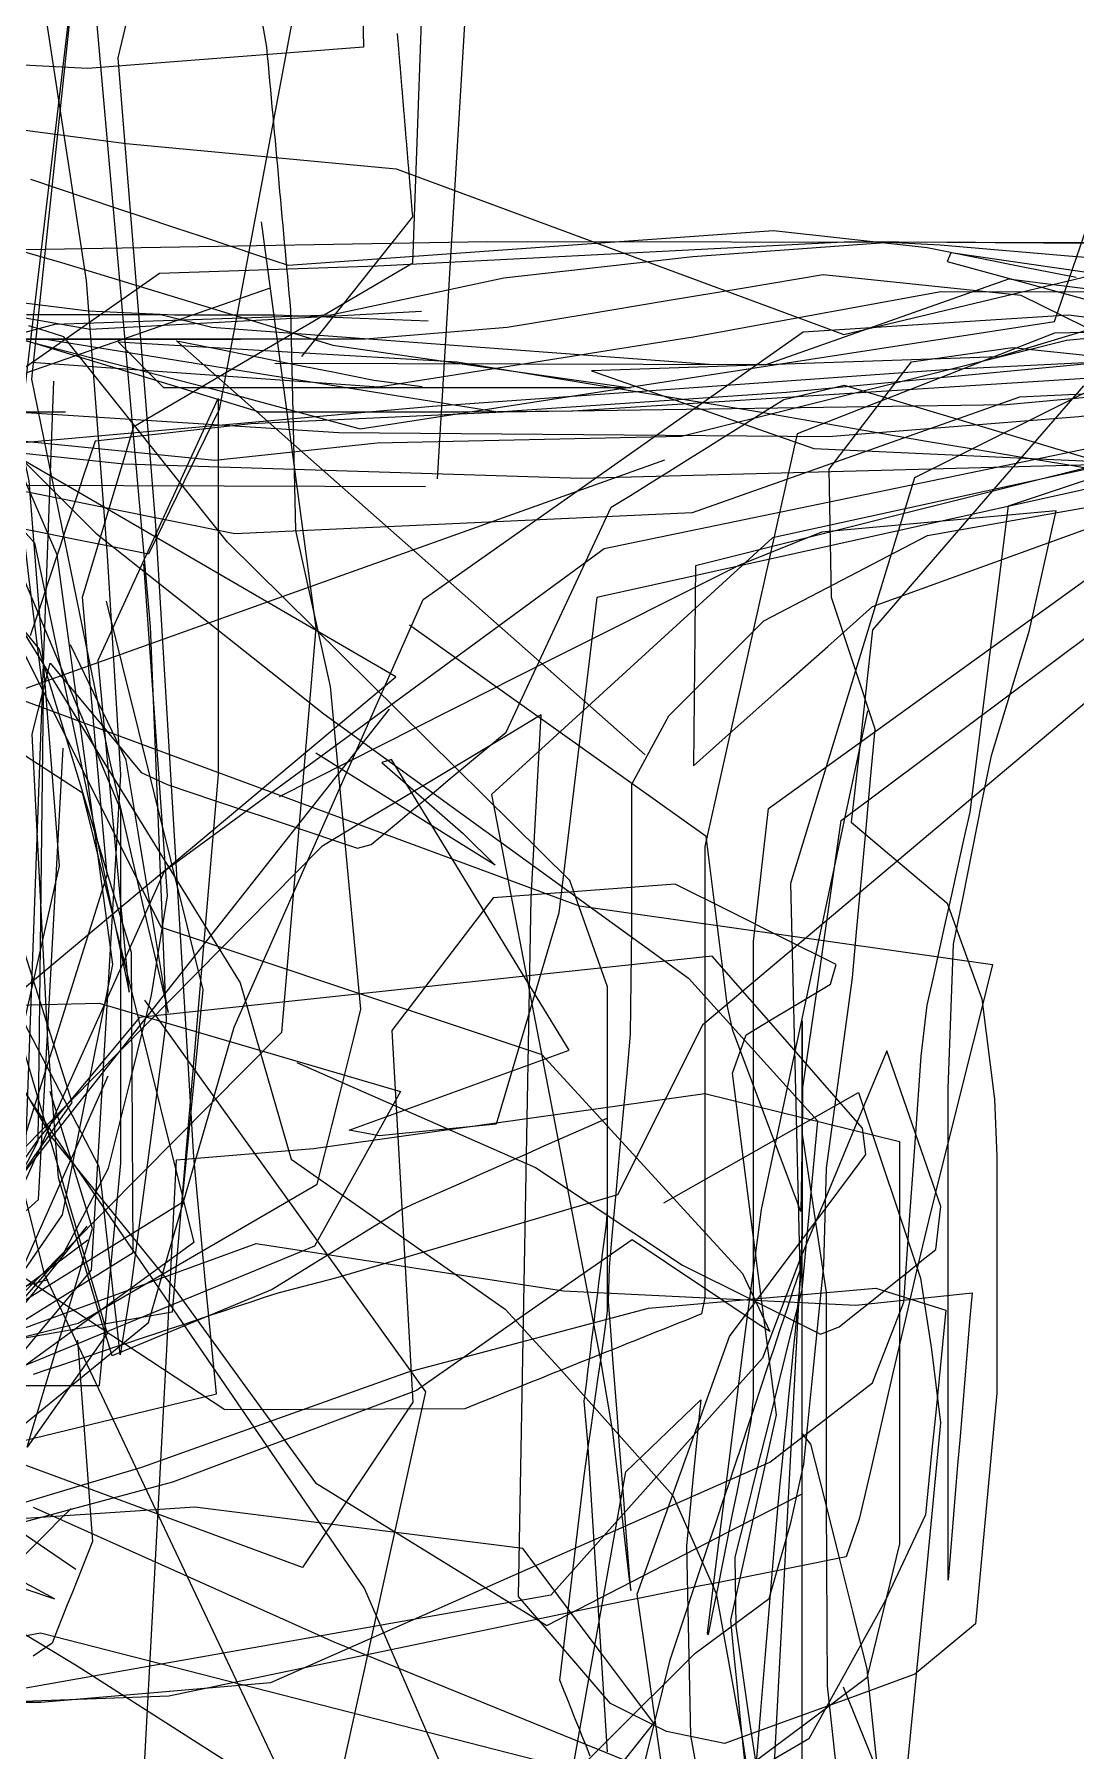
# Model space of a CAD drawing. Header units: metres. Extents: x 30 to 6769, y 117 to 5736.
# Drawn here: x 5451.1 to 5738.2, y 1415.9 to 1889.2 of the extents above; entities that cross this region are included whole.
import ezdxf

# ---------------------------------------------------------------- set-up
doc = ezdxf.new("R2010")
doc.units = ezdxf.units.M
doc.layers.add('FLOOR_0', color=1, linetype='Continuous')
doc.layers.add('FLOOR_1', color=2, linetype='Continuous')

msp = doc.modelspace()

# ---------------------------------------------------------------- linework, layer by layer
at = {"layer": 'FLOOR_0', "color": 2}
for points in [[(5441.48, 1500.36), (5482.58, 1534.01), (5506.2, 1615.42), (5558.31, 1733.34), (5663.04, 1807.2), (5736.29, 1811.82), (5835.21, 1798.76), (6002.92, 1763.54), (6079.87, 1759.1), (6100.94, 1797.04), (6177.34, 1947.2)], [(5370.18, 1824.93), (5389.36, 1822.53), (5408.53, 1820.13), (5427.71, 1817.74), (5446.88, 1815.34), (5466.06, 1812.94), (5489.79, 1811.82), (5517.5, 1811.82), (5559.75, 1810.21)], [(5515.84, 1819.07), (5438.37, 1792.18), (5426.26, 1767.95), (5415.43, 1734.62), (5431.01, 1558.63), (5441.48, 1468.33), (5364.06, 1305.36), (5257.04, 1326.04), (5202.03, 1392.09), (5156.98, 1429.81), (5046.09, 1462.85)], [(5860.29, 1312.46), (5904.23, 1478.34), (5930.55, 1562.43), (5950.58, 1637.77), (5936.72, 1738.31), (5904.77, 1778.59), (5831.63, 1818.14), (5701.03, 1818.17), (5692.49, 1816.61), (5683.95, 1815.06), (5675.41, 1813.51), (5666.87, 1811.95), (5658.34, 1810.4), (5649.8, 1808.85), (5641.26, 1807.29), (5632.72, 1805.74), (5546.03, 1791.89), (5450.23, 1798.68)], [(5404.82, 1778.27), (5475.8, 1770.73), (5601.92, 1766.85), (5781, 1771.56)], [(5441.62, 1530.06), (5512.29, 1555.77), (5596.99, 1542.7), (5677.56, 1538.83), (5709.63, 1542.17), (5708.97, 1534.25), (5708.31, 1526.33), (5707.65, 1518.41), (5706.99, 1510.49), (5706.33, 1502.57), (5705.67, 1494.64), (5705.02, 1486.72), (5704.36, 1478.8), (5703.7, 1470.88), (5703.04, 1462.96), (5703.03, 1496.26), (5703.03, 1529.82), (5703.03, 1598.49), (5704.56, 1638.29), (5707.16, 1651.32), (5709.77, 1664.34), (5712.37, 1677.36), (5714.97, 1690.39), (5725.47, 1724.86), (5732.8, 1757.8), (5724.72, 1757.07), (5716.64, 1756.33), (5708.56, 1755.6), (5700.48, 1754.86), (5692.41, 1754.13), (5684.33, 1753.39), (5676.25, 1752.66), (5668.17, 1751.92), (5645.56, 1742.81), (5593.99, 1717.01), (5518.59, 1678.97)], [(5672.28, 1411.06), (5671.43, 1418.65), (5670.59, 1426.24), (5669.75, 1433.83), (5669.5, 1484.01), (5669.5, 1488.49), (5669.5, 1492.98), (5669.5, 1497.46), (5669.5, 1501.94), (5669.5, 1506.42), (5669.5, 1542.32), (5662.79, 1586.5), (5662.4, 1564.59), (5659.29, 1572.91), (5656.17, 1581.22), (5653.06, 1589.54), (5649.94, 1597.85), (5646.82, 1606.16), (5643.71, 1614.48), (5642.18, 1621.15), (5641.45, 1627.01), (5640.72, 1632.87), (5639.99, 1638.74), (5639.25, 1644.6), (5638.52, 1650.46), (5637.79, 1656.32), (5637.06, 1662.18), (5636.33, 1668.04), (5554.6, 1726.29)], [(5463.03, 1529.14), (5467.22, 1473.61), (5465.82, 1470.12), (5464.42, 1466.62), (5463.02, 1463.12), (5461.63, 1459.62), (5460.23, 1456.13), (5458.83, 1452.63), (5457.43, 1449.13), (5456.03, 1445.63), (5450.79, 1441.96)]]:
    msp.add_lwpolyline(points, dxfattribs=at)
at = {"layer": 'FLOOR_0', "color": 6}
for points in [[(5433.94, 1864.67), (5476.42, 1859.09), (5550.85, 1852.08), (5674.3, 1806.45), (5767.69, 1828.74)], [(6134.27, 1697.44), (6047.38, 1807.89), (6007.85, 1817.77), (5974.7, 1824.99), (5961.24, 1823.95), (5947.78, 1822.91), (5934.31, 1821.88), (5920.85, 1820.84), (5907.39, 1819.81), (5893.92, 1818.77), (5879.92, 1820.21), (5865.76, 1822.39), (5851.6, 1824.57), (5837.44, 1826.75), (5823.28, 1828.93), (5809.12, 1831.11), (5676.09, 1831.95), (5545.72, 1825.24), (5485.62, 1823.28), (5467.26, 1810.42), (5448.9, 1797.56)], [(5783.97, 1813.64), (5719.71, 1821.66), (5652.8, 1798.03), (5517.47, 1798.4)], [(5638.33, 1798.07), (5500.1, 1808.32), (5486.03, 1811.82), (5483.38, 1811.82), (5480.73, 1811.82), (5478.09, 1811.82), (5475.44, 1811.82), (5472.79, 1811.82), (5470.15, 1811.82), (5467.5, 1811.82), (5464.85, 1811.82), (5462.2, 1811.82), (5459.56, 1811.82), (5456.91, 1811.82), (5454.26, 1811.82), (5451.61, 1811.82), (5448.97, 1811.82)], [(6084.04, 1746.22), (6006.59, 1772.87), (5972.57, 1775.3), (5938.56, 1777.74), (5775.47, 1796.54), (5599.56, 1785.26), (5568.54, 1784.98), (5540.89, 1784.98), (5513.24, 1784.98), (5441.97, 1806.76)], [(5740.34, 1792.26), (5717.37, 1765.77), (5682.21, 1724.99), (5680.25, 1707.32), (5678.29, 1689.64), (5676.32, 1671.96), (5702.77, 1649.65), (5712.34, 1623.24), (5715.8, 1595.57), (5716.44, 1579.78), (5716.44, 1566.72), (5716.44, 1553.67), (5716.44, 1540.61), (5716.44, 1527.55), (5716.44, 1514.5), (5710.56, 1450.96), (5693.84, 1437), (5676.37, 1430.64), (5658.9, 1424.28), (5641.43, 1417.93), (5625.38, 1421.24), (5609.97, 1428.95), (5584.57, 1458.41), (5588.11, 1651.12), (5590.89, 1701.56), (5580.8, 1695.5), (5570.71, 1689.45), (5560.62, 1683.39), (5550.53, 1677.33), (5540.45, 1671.28), (5530.36, 1665.22), (5433.51, 1567.15)], [(5805.21, 1783.29), (5654.64, 1750.35), (5577.13, 1679.6), (5607.09, 1524.12), (5610.55, 1503.86), (5612.06, 1490.27), (5613.57, 1476.68), (5615.08, 1463.1), (5615.55, 1460.12), (5614.93, 1468.09), (5614.32, 1476.06), (5613.71, 1484.03), (5613.1, 1491.99), (5612.48, 1499.96), (5611.87, 1507.93), (5611.26, 1515.9), (5610.64, 1523.86), (5610.03, 1531.83), (5609.42, 1539.8), (5609.67, 1549.26), (5610.64, 1559.96), (5611.62, 1570.67), (5612.59, 1581.37), (5613.56, 1592.07), (5614.53, 1602.78), (5615.51, 1613.48), (5615.85, 1642.89), (5615.85, 1682.4), (5626.08, 1701.28), (5639.18, 1714.39), (5652.28, 1727.49), (5697.36, 1750.98), (5855.08, 1778.93)], [(5650.22, 1412.62), (5651.42, 1427), (5652.62, 1441.39), (5653.82, 1455.77), (5655.01, 1470.16), (5656.15, 1483.67), (5656.75, 1489.65), (5657.35, 1495.64), (5657.94, 1501.63), (5658.54, 1507.62), (5659.14, 1513.61), (5659.74, 1519.6), (5660.34, 1525.59), (5660.94, 1531.58), (5661.54, 1537.57), (5662.13, 1543.55), (5662.73, 1549.54), (5663.03, 1598.79), (5666.54, 1623.34), (5670.04, 1647.9), (5673.55, 1672.45), (5743.25, 1724.58)], [(5398.01, 1684.7), (5455.81, 1585.17), (5489.75, 1543.28), (5509.19, 1516.54), (5528.63, 1489.79), (5592.46, 1450.47), (5662.79, 1486.73), (5662.79, 1503.34), (5665.14, 1500.47), (5669.02, 1484.95), (5672.9, 1469.43), (5676.78, 1453.91), (5680.66, 1438.39), (5688.1, 1367.06), (5715.67, 1273.17), (5698.84, 1232.75), (5677.8, 1185.01), (5595.17, 1036.27), (5570.96, 909.34)], [(5126.13, 1605.02), (5173.23, 1561.31), (5200.74, 1513.8), (5212.9, 1457.31), (5207, 1398.34), (5201.11, 1339.38), (5226.86, 1278.04), (5259.59, 1216.18), (5383.23, 1257.02), (5465.17, 1326.11), (5527.13, 1369.86), (5559.06, 1514.89), (5481.58, 1622.89)], [(5450.84, 1483.04), (5533.67, 1445.96), (5622.29, 1409.91)]]:
    msp.add_lwpolyline(points, dxfattribs=at)
at = {"layer": 'FLOOR_0', "color": 4}
for points in [[(5410.98, 1814.42), (5500.66, 1791.4), (5540.93, 1780.41), (5732.38, 1810.03), (5745.53, 1848.22), (5768.96, 1852.48), (5792.38, 1856.74), (5919.92, 1837.16), (5990.86, 1816.94), (5987.64, 1768.64), (5989.13, 1724.59), (6039.42, 1724.59), (6170.2, 1672.57), (6238.6, 1626.54), (6315.8, 1630.66)], [(5783.8, 1817.36), (5703.78, 1828.97), (5702.75, 1826.54), (5725.98, 1820.2), (5749.21, 1813.86)], [(5821.25, 1813.07), (5735.67, 1804.81), (5629.51, 1778.27), (5545.69, 1776.44), (5500.87, 1771.66), (5498.12, 1771.93), (5495.37, 1772.21), (5492.61, 1772.48), (5489.86, 1772.76), (5487.11, 1773.04), (5484.35, 1773.31), (5481.6, 1773.59), (5478.85, 1773.86), (5476.09, 1774.14), (5473.34, 1774.41), (5470.59, 1774.69), (5467.83, 1774.96), (5465.08, 1775.24), (5462.33, 1775.51), (5459.57, 1775.79), (5456.82, 1776.07), (5454.07, 1776.34), (5451.31, 1776.62), (5448.56, 1776.89)], [(5429.27, 1774.97), (5560.88, 1786.68), (5703.5, 1796.89), (5837.59, 1803.46), (5879.42, 1793.81), (5917.53, 1784.03), (5916.31, 1773.04), (5915.09, 1762.06), (5913.87, 1751.07), (5912.65, 1740.09), (5911.43, 1729.1), (5914.9, 1708.73), (5921.62, 1681.83), (5928.34, 1654.93), (5953.52, 1582.27), (5970.5, 1563.95), (5984.78, 1556.81), (5999.05, 1549.67)], [(5432.84, 1805.11), (5508.02, 1805.11)], [(5757.69, 1778.27), (5608.21, 1747.3), (5486.95, 1658.38), (5427.32, 1525.85)], [(5432.44, 1612.93), (5550.8, 1712.07), (5436.78, 1778.27)], [(6356.68, 843.69), (6289.13, 1068.55), (6231.21, 1143.56), (6123.64, 1308.57), (6000.42, 1479.97), (5904.93, 1637.82), (5804.26, 1777.77), (5606.23, 1733.95), (5595.73, 1647.01), (5578.5, 1588.67), (5546.2, 1585.44), (5537.9, 1587.05), (5558.12, 1594.4), (5578.33, 1601.76), (5598.54, 1609.11), (5549.57, 1689.25), (5546.98, 1688.43), (5569.34, 1668.86), (5578.16, 1660.09), (5568.27, 1666.27), (5558.38, 1672.46), (5548.49, 1678.64), (5538.6, 1684.83), (5528.71, 1691.01)], [(5426.54, 1429.36), (5452.95, 1429.36), (5516.3, 1434.7), (5653.92, 1495.53), (5682.2, 1517.36), (5690.79, 1539.64), (5692.4, 1562.24), (5694.01, 1584.84), (5695.63, 1607.44), (5697.28, 1621.54), (5698.97, 1629.14), (5700.66, 1636.74), (5702.34, 1644.34), (5704.03, 1651.93), (5705.72, 1659.53), (5707.41, 1667.13), (5709.1, 1674.73), (5719.65, 1759.21), (5743.7, 1767.23)], [(5447.99, 1764.89), (5558.93, 1764.55)], [(5418.2, 1641.55), (5542.13, 1460.56), (5622.52, 1275.15)], [(5626.03, 1398.27), (5623.14, 1418.54), (5620.25, 1438.8), (5617.35, 1459.07), (5642.79, 1530.16), (5646.55, 1535.18), (5650.31, 1540.19), (5654.07, 1545.21), (5657.83, 1550.23), (5661.59, 1555.25), (5665.35, 1560.26), (5669.12, 1565.28), (5672.88, 1570.3), (5676.64, 1575.32), (5680.4, 1580.33), (5679.47, 1587.62), (5669.1, 1599.48), (5658.73, 1611.34), (5648.35, 1623.2), (5637.98, 1635.06), (5480.17, 1618.1), (5452.44, 1584.97), (5429.36, 1551.98)], [(5662.79, 1408.65), (5662.79, 1417.04), (5662.79, 1425.44), (5662.79, 1433.83), (5662.79, 1442.22), (5662.79, 1450.62), (5662.79, 1489.04), (5662.79, 1565.13), (5662.79, 1572.59), (5662.79, 1580.05), (5662.79, 1587.51), (5662.79, 1594.97), (5662.79, 1602.43), (5662.79, 1609.9), (5662.79, 1617.16), (5662.79, 1612.64), (5662.79, 1608.13), (5662.79, 1603.61), (5662.79, 1599.09), (5662.79, 1594.57), (5662.79, 1590.06), (5662.79, 1585.54), (5662.79, 1581.02), (5662.79, 1576.5), (5662.79, 1571.99), (5662.79, 1567.47), (5662.79, 1562.95), (5662.79, 1558.43), (5654.44, 1400.36)], [(5439.65, 1367.65), (5517.52, 1390.9), (5595.8, 1389.84), (5614.23, 1492.85), (5634.9, 1512.68), (5632.89, 1492.56), (5630.88, 1472.45), (5632.03, 1420.16), (5655.55, 1290.59), (5661.37, 1179.28), (5654.54, 1138.28)], [(5462.6, 1465.86), (5413.59, 1499.26)], [(5448.49, 1460.57), (5456.72, 1457.83), (5433.97, 1470.02)], [(5437.67, 1445.54), (5452.8, 1448.47), (5593.09, 1412.48)], [(5630.8, 1038.72), (5609.14, 1239.31), (5530.39, 1396.14), (5462.97, 1439.27), (5448.48, 1447.97)]]:
    msp.add_lwpolyline(points, dxfattribs=at)
at = {"layer": 'FLOOR_0', "color": 7}
for points in [[(5450.07, 1849.22), (5457.97, 1846.58), (5465.86, 1843.95), (5473.76, 1841.31), (5481.65, 1838.68), (5489.55, 1836.05), (5497.45, 1833.41), (5505.34, 1830.78), (5513.24, 1828.15), (5521.14, 1825.51), (5654.95, 1835.1), (5697.28, 1830.42), (5710.95, 1827.68), (5724.63, 1824.95), (5738.3, 1822.21)], [(5459.74, 1784.98), (5376.52, 1784.98), (5345.61, 1784.98), (5314.69, 1784.98), (5303.46, 1787.46), (5298.36, 1790.7), (5293.26, 1793.95), (5288.16, 1797.2), (5283.06, 1800.44), (5277.96, 1803.69), (5272.86, 1806.94), (5267.77, 1810.18), (5262.67, 1813.43), (5257.57, 1816.68), (5252.47, 1819.92), (5247.37, 1823.17), (5242.27, 1826.42), (5237.17, 1829.66), (5243.93, 1829.36), (5278.98, 1820.59), (5314.03, 1811.83)], [(6071.69, 1768.86), (5974.91, 1747.81), (5926.89, 1787.49), (5812.48, 1830.52), (5791.85, 1825.22), (5772.73, 1818.27), (5753.62, 1811.32), (5717.05, 1800.23), (5604.73, 1796.4), (5666.01, 1774.96), (5888.61, 1764.83), (5958.8, 1656.8), (5977.57, 1526.05), (5931.39, 1369.72)], [(5609.14, 1415.6), (5603.7, 1501.03), (5602.73, 1512.28), (5603.07, 1514.99), (5603.41, 1517.7), (5603.75, 1520.41), (5604.09, 1523.12), (5604.43, 1525.83), (5604.77, 1528.55), (5605.11, 1531.26), (5605.44, 1533.97), (5605.78, 1536.68), (5606.12, 1539.39), (5606.46, 1542.1), (5606.8, 1544.81), (5607.14, 1547.52), (5607.48, 1550.23), (5607.81, 1552.94), (5608.15, 1555.65), (5608.49, 1558.37), (5608.83, 1561.08), (5609.14, 1565.29), (5609.14, 1585.71), (5609.14, 1606.12), (5609.14, 1626.54), (5598.79, 1655.91), (5504.41, 1749.14), (5459.29, 1805.82), (5454.44, 1807.32), (5449.59, 1808.81)], [(5777.05, 1791.69), (5722.7, 1789.17), (5632.46, 1757.3), (5506.41, 1751.43), (5371.48, 1778.54)], [(5520.22, 1407.08), (5453.91, 1547.36), (5434.77, 1624.44), (5435.68, 1664.75), (5437.4, 1678.53), (5439.12, 1692.31), (5440.84, 1706.09), (5624.99, 1771.89)], [(5445.28, 1774.47), (5452.88, 1766.87), (5460.47, 1759.27), (5468.07, 1751.67), (5530.99, 1701.84), (5631.44, 1628.95), (5666.99, 1589.61), (5662.7, 1543.07), (5659.63, 1530.78), (5656.56, 1518.49), (5653.49, 1506.19), (5650.42, 1493.9), (5647.35, 1481.61), (5644.27, 1469.32), (5644.48, 1450.24), (5648.26, 1423.8), (5651.25, 1404.71), (5653.91, 1388.74), (5656.57, 1372.77), (5659.23, 1356.8), (5661.89, 1340.83), (5751.31, 1240.15), (5846.81, 1126.36)], [(5680.8, 1702.62), (5651.53, 1565.19), (5646.35, 1525.92), (5643.12, 1500.02), (5639.88, 1474.11), (5636.64, 1448.21), (5637, 1447.95), (5638.31, 1454.49), (5639.62, 1461.03), (5640.92, 1467.57), (5642.23, 1474.11), (5643.54, 1480.66), (5644.85, 1487.2), (5646.15, 1493.74), (5647.46, 1500.28), (5648.77, 1506.82), (5649.38, 1513.15), (5649.38, 1519.3), (5649.38, 1525.45), (5649.38, 1531.6), (5649.38, 1537.75), (5649.38, 1543.9), (5649.38, 1550.05), (5649.38, 1556.2), (5649.38, 1562.35), (5649.38, 1568.5), (5649.38, 1574.65), (5649.38, 1580.8), (5649.38, 1586.95), (5649.38, 1605.25), (5649.38, 1639.08), (5653.56, 1675.7), (5752.44, 1747.05)], [(5447.39, 1725.54), (5507.92, 1627.67), (5521.9, 1579.03), (5531.73, 1572.14), (5541.57, 1565.25), (5551.41, 1558.36), (5561.25, 1551.47), (5571.09, 1544.58), (5580.92, 1537.69), (5595.77, 1521.57), (5611.45, 1503.93), (5627.12, 1486.29), (5639.06, 1459.3), (5646.17, 1420.21), (5660.37, 1325.56)], [(5647.52, 1407.73), (5646.63, 1416.57), (5645.75, 1425.4), (5644.87, 1434.24), (5643.98, 1443.08), (5643.1, 1451.91), (5655.75, 1508.54), (5648.52, 1563.76), (5646.08, 1583.27), (5643.64, 1602.78), (5647.34, 1613.33), (5655.09, 1617.98), (5662.84, 1622.63), (5670.59, 1627.28), (5672.14, 1632.69), (5657.36, 1640.08), (5642.57, 1647.48), (5627.78, 1654.88), (5577.67, 1651.08), (5549.7, 1614.49), (5555.49, 1512.05), (5525.04, 1466.42), (5413.39, 1507.61)]]:
    msp.add_lwpolyline(points, dxfattribs=at)
at = {"layer": 'FLOOR_0', "color": 3}
for points in [[(5748.06, 1827.08), (5736.25, 1828.06), (5724.45, 1829.05), (5712.64, 1830.03), (5700.83, 1831.02), (5686.9, 1831.76), (5632.7, 1827.88), (5580.56, 1821.99), (5532.85, 1811.76), (5456.69, 1809.22), (5356.58, 1782.02)], [(5433.91, 1833.33), (5458.62, 1826.24), (5533.47, 1803.46), (5574.8, 1797.56), (5615.5, 1791.69), (5564.44, 1791.69), (5486.88, 1791.69), (5474.24, 1804.37), (5520.97, 1801.62), (5567.7, 1798.87), (5651.04, 1785.08), (5697.05, 1777.03), (5709.97, 1774.88), (5722.89, 1772.72), (5735.81, 1770.57), (5748.73, 1768.42), (5761.65, 1766.26), (5798.7, 1766.9), (5875.31, 1771.56), (5929.22, 1771.56), (5948.37, 1754.23), (5966.31, 1736.29), (5984.24, 1718.35), (6093.5, 1686.91)], [(5884.77, 1278.65), (5942.13, 1435.49), (5955.4, 1539.31), (5951.08, 1555.5), (5946.77, 1571.69), (5942.45, 1587.88), (5938.14, 1604.06), (5933.83, 1620.25), (5902.04, 1679.04), (5872.87, 1772.98), (5780.11, 1801.98), (5658.49, 1790.47), (5578.88, 1784.98), (5453.77, 1805.11), (5422.52, 1805.11)], [(5619.51, 1690.56), (5490.32, 1804.73), (5501.21, 1802.55), (5512.09, 1800.38), (5522.98, 1798.2), (5533.86, 1796.02), (5544.75, 1793.84), (5558.03, 1792.11)], [(6004.95, 1588.9), (5949.57, 1691.36), (5825.48, 1790.83), (5633.42, 1742.6), (5632.84, 1687.52), (5645.18, 1698.49), (5657.51, 1709.46), (5669.84, 1720.42), (5682.17, 1731.39), (5763.33, 1760.82), (5887.47, 1771.23), (5918.11, 1768.16), (5948.76, 1765.09), (5952.69, 1743.57), (5954.34, 1720.46), (5955.99, 1697.35), (5957.64, 1674.25), (5956.28, 1579.57), (5945.96, 1516.59), (5932.99, 1499.92), (5920.03, 1483.24), (5907.07, 1466.57), (5898.91, 1393.81)], [(5450.96, 1519.75), (5454.71, 1521), (5458.45, 1522.25), (5462.2, 1523.5), (5465.94, 1524.75), (5469.69, 1526), (5473.43, 1527.25), (5477.18, 1528.49), (5480.92, 1529.74), (5484.67, 1530.99), (5488.41, 1532.24), (5492.16, 1533.49), (5495.9, 1534.74), (5499.65, 1535.99), (5503.39, 1537.24), (5507.14, 1538.49), (5510.88, 1539.74), (5514.63, 1540.98), (5518.37, 1542.23), (5534.3, 1546.28), (5612.01, 1569.3), (5615.91, 1577.11), (5619.82, 1584.92), (5623.72, 1592.72), (5627.62, 1600.53), (5631.52, 1608.34), (5635.42, 1616.14), (5785.92, 1742.95)], [(5523.54, 1605.7), (5589.31, 1576.76), (5629.83, 1549.85), (5648.86, 1540.33), (5667.89, 1530.81), (5672.98, 1532.8), (5676.79, 1535.84), (5680.59, 1538.89), (5684.39, 1541.93), (5688.2, 1544.97), (5692, 1548.02), (5695.81, 1551.06), (5699.61, 1554.11), (5701, 1566), (5686.13, 1608.87), (5678.18, 1589.77), (5670.23, 1570.67), (5662.27, 1551.57), (5651.91, 1524.18), (5593.53, 1458.85), (5422.27, 1428.45)], [(5730.36, 1294.83), (5674.23, 1433.41)]]:
    msp.add_lwpolyline(points, dxfattribs=at)
at = {"layer": 'FLOOR_0', "color": 1}
for points in [[(6012.96, 1489.56), (5976.15, 1500.15), (5959.55, 1533.37), (5942.95, 1566.59), (5904.23, 1668.23), (5877.4, 1785.13), (5865.91, 1814.12), (5851.25, 1817.05), (5836.58, 1819.99), (5821.92, 1822.92), (5807.26, 1825.86), (5792.59, 1828.79), (5777.93, 1831.73), (5575.99, 1831.95), (5438.16, 1829.62)], [(5557.84, 1812.73), (5466.53, 1807.79), (5440.64, 1812.36), (5414.76, 1816.93), (5388.87, 1821.5), (5343.42, 1823.62), (5264.42, 1772.79), (5250.9, 1642.67), (5228.53, 1575.67), (5187.05, 1516.35), (5136.12, 1444.53), (5099.45, 1293.63), (5100.8, 1208.91), (5108, 1123.44), (5070.72, 1181.95), (5045.8, 1398.03), (5054.8, 1400.54), (5071.77, 1346.2), (5077.39, 1217.17)], [(5561.13, 1370.85), (5633.19, 1442.78), (5653.7, 1457.91), (5659.67, 1478.8), (5663.31, 1494.97), (5664.41, 1505.92), (5665.5, 1516.88), (5666.6, 1527.84), (5667.69, 1538.79), (5668.79, 1549.75), (5669.5, 1576.52), (5676.66, 1629), (5677.91, 1642.73), (5679.16, 1656.45), (5680.41, 1670.18), (5681.65, 1683.91), (5682.9, 1697.64), (5670.86, 1733.93), (5670.21, 1769.27), (5692.96, 1798.88), (5720.77, 1802.85), (5826.8, 1791.69), (5963.13, 1750.38), (6104.72, 1648.25)], [(5604.37, 1414.46), (5603.32, 1417.08), (5602.27, 1419.7), (5601.23, 1422.32), (5600.18, 1424.94), (5599.13, 1427.55), (5598.09, 1430.17), (5597.04, 1432.79), (5595.99, 1435.41), (5602.72, 1491.75), (5603.67, 1498.38), (5604.61, 1505.01), (5605.56, 1511.64), (5606.51, 1518.27), (5607.45, 1524.9), (5608.4, 1531.53), (5609.14, 1537.16), (5609.14, 1539.21), (5609.14, 1541.26), (5609.14, 1543.3), (5609.14, 1545.35), (5609.14, 1547.4), (5609.14, 1549.44), (5609.14, 1551.49), (5609.14, 1553.54), (5609.14, 1555.58), (5609.14, 1557.63), (5609.14, 1559.68), (5609.14, 1561.72), (5609.14, 1563.77), (5609.14, 1565.82), (5609.14, 1567.86), (5609.14, 1569.91), (5609.14, 1571.96), (5609.14, 1574), (5609.14, 1576.05), (5609.14, 1578.1), (5609.14, 1580.14), (5609.14, 1582.19), (5609.14, 1584.24), (5609.14, 1586.28), (5609.14, 1588.33), (5609.14, 1590.38), (5604.79, 1588.46), (5600.39, 1586.51), (5596, 1584.55), (5591.6, 1582.6), (5587.21, 1580.64), (5582.81, 1578.69), (5578.42, 1576.73), (5574.02, 1574.78), (5569.63, 1572.83), (5565.23, 1570.87), (5560.84, 1568.92), (5556.44, 1566.96), (5552.05, 1565.01), (5516.71, 1543.14), (5472.56, 1524.77), (5468.87, 1537.06), (5465.19, 1549.35), (5461.5, 1561.64), (5457.82, 1573.93), (5454.89, 1612.04), (5450.55, 1696.2), (5455.5, 1715.81), (5468.07, 1700.72), (5480.64, 1685.63), (5487.72, 1682.33), (5494.28, 1680.15), (5500.84, 1677.96), (5507.4, 1675.77), (5513.97, 1673.58), (5520.53, 1671.39), (5527.09, 1669.2), (5533.65, 1667.01), (5540.21, 1664.83), (5543.98, 1665.79), (5546.63, 1668.01), (5549.29, 1670.22), (5551.95, 1672.44), (5554.6, 1674.65), (5557.26, 1676.86), (5559.92, 1679.08), (5562.57, 1681.29), (5565.23, 1683.51), (5567.89, 1685.72), (5570.54, 1687.94), (5573.2, 1690.15), (5575.85, 1692.37), (5578.51, 1694.58), (5581.17, 1696.8), (5610.15, 1758.78), (5615.44, 1762.08), (5620.72, 1765.39), (5626.01, 1768.69), (5631.29, 1771.99), (5636.58, 1775.3), (5641.86, 1778.6), (5647.15, 1781.91), (5652.43, 1785.21), (5657.72, 1788.52), (5674.4, 1792.42), (5880.19, 1730.81)], [(5361.51, 1619.49), (5468.99, 1622.1), (5552.1, 1597.72), (5528.42, 1555.07), (5395.72, 1500.36)], [(5624.69, 1566.98), (5678.34, 1597.42), (5684.02, 1580.35), (5689.71, 1563.28), (5695.4, 1546.2), (5698.44, 1526.52), (5700.96, 1506.32), (5697.07, 1465.9), (5685.54, 1348.16), (5689.62, 1243.93)], [(5552.94, 1105.22), (5519.93, 1254.28), (5452.56, 1398.18), (5423.13, 1444.55), (5426.31, 1447.73), (5429.49, 1450.92), (5432.67, 1454.1), (5435.85, 1457.28), (5439.03, 1460.46), (5442.21, 1463.65), (5445.4, 1466.83), (5448.58, 1470.01), (5451.76, 1473.19), (5454.94, 1476.38), (5458.12, 1479.56), (5461.3, 1482.74)]]:
    msp.add_lwpolyline(points, dxfattribs=at)
at = {"layer": 'FLOOR_0', "color": 5}
for points in [[(5857.78, 1750.93), (5723.19, 1817.18), (5668.59, 1822.85), (5646.81, 1819.22), (5625.02, 1815.59), (5603.24, 1811.96), (5581.46, 1808.32), (5542.45, 1805.11), (5444.07, 1805.11)], [(5818.16, 1808.62), (5732.39, 1806.79), (5661.42, 1779.01), (5635.97, 1665.23), (5635.97, 1617.39), (5635.97, 1607.83), (5635.97, 1598.27), (5635.97, 1588.71), (5635.97, 1579.15), (5635.97, 1569.59), (5635.97, 1560.03), (5635.97, 1550.47), (5635.97, 1540.91), (5635.09, 1536.37), (5633.54, 1535.75), (5631.98, 1535.12), (5630.43, 1534.5), (5628.87, 1533.88), (5627.32, 1533.26), (5625.76, 1532.64), (5624.21, 1532.01), (5622.65, 1531.39), (5621.1, 1530.77), (5619.54, 1530.15), (5617.99, 1529.52), (5616.44, 1528.9), (5614.88, 1528.28), (5613.33, 1527.66), (5611.77, 1527.03), (5610.22, 1526.41), (5608.66, 1525.79), (5607.11, 1525.17), (5605.55, 1524.55), (5604, 1523.92), (5602.44, 1523.3), (5600.89, 1522.68), (5599.33, 1522.06), (5597.78, 1521.43), (5596.22, 1520.81), (5594.67, 1520.19), (5593.11, 1519.57), (5591.56, 1518.95), (5590, 1518.32), (5588.45, 1517.7), (5586.89, 1517.08), (5585.34, 1516.46), (5583.78, 1515.83), (5582.23, 1515.21), (5580.67, 1514.59), (5579.12, 1513.97), (5577.57, 1513.35), (5576.01, 1512.72), (5574.46, 1512.1), (5572.9, 1511.48), (5571.35, 1510.86), (5569.79, 1510.23), (5503.69, 1509.88), (5417.93, 1566.3)], [(5447.48, 1784.98), (5535.09, 1779.44), (5669.98, 1778.27), (5739.09, 1783.82), (5794, 1790.85), (5938.76, 1778.27), (5984.7, 1676.88)], [(5773.04, 1791.96), (5719.17, 1787.06), (5580.41, 1784.98), (5510.78, 1781.81), (5467.9, 1777.06), (5466.27, 1772.18), (5464.65, 1767.29), (5463.02, 1762.41), (5461.39, 1757.53), (5459.77, 1752.64), (5458.14, 1747.76), (5456.51, 1742.88), (5454.89, 1738), (5453.26, 1733.11), (5451.63, 1728.23), (5450.01, 1723.35)], [(5590.47, 1295.72), (5626.41, 1440.95), (5637.21, 1473.35), (5639, 1478.71), (5640.78, 1484.07), (5642.57, 1489.44), (5644.36, 1494.8), (5646.14, 1500.16), (5647.93, 1505.52), (5649.72, 1510.89), (5651.5, 1516.25), (5653.29, 1521.61), (5655.08, 1526.97), (5656.86, 1532.34), (5658.65, 1537.7), (5660.44, 1543.06), (5662.22, 1548.43), (5659.67, 1655.18), (5693.86, 1766.97), (5746.67, 1793.39)], [(5448.38, 1718.46), (5486.14, 1642.97), (5591.04, 1607.91), (5646.37, 1547.51), (5653.87, 1531.48), (5650.71, 1533.59), (5647.55, 1535.7), (5644.38, 1537.81), (5641.22, 1539.92), (5638.06, 1542.03), (5634.89, 1544.15), (5631.73, 1546.26), (5628.56, 1548.37), (5625.4, 1550.48), (5622.24, 1552.59), (5619.07, 1554.7), (5615.91, 1556.81), (5601.23, 1546.61), (5586.33, 1536.18), (5571.43, 1525.74), (5556.53, 1515.3), (5489.2, 1490.01), (5407.54, 1468)], [(5438.15, 1709.23), (5601.3, 1648.93), (5715.28, 1632.69), (5711.75, 1618.57), (5708.22, 1604.44), (5704.69, 1590.32), (5701.16, 1576.19), (5697.63, 1562.06), (5694.33, 1548.22), (5691.18, 1534.53), (5688.02, 1520.84), (5684.86, 1507.15), (5681.7, 1493.46), (5678.55, 1479.77), (5674.91, 1469.36), (5669.91, 1468.36), (5664.9, 1467.36), (5659.9, 1466.36), (5654.89, 1465.36), (5649.89, 1464.35), (5644.88, 1463.35), (5639.88, 1462.35), (5634.88, 1461.35), (5629.87, 1460.35), (5624.87, 1459.35), (5619.86, 1458.35), (5614.86, 1457.34), (5609.85, 1456.34), (5488.21, 1431.01), (5420.72, 1428.45)], [(5429.12, 1197.68), (5437.68, 1223.36), (5446.23, 1249.04), (5475.75, 1342.83), (5480.27, 1388.02), (5487.68, 1526.56), (5490.37, 1578.82), (5528.08, 1581.96), (5635.99, 1597.11), (5689.62, 1583.88), (5689.62, 1555.33), (5689.62, 1526.78), (5689.62, 1472.96), (5680.61, 1436.02), (5664.37, 1423.84), (5648.14, 1411.65), (5606.83, 1360.87), (5547.16, 1251.2), (5550.64, 1152.7)], [(5445.22, 1483.49), (5462.99, 1488.83), (5480.77, 1494.16), (5554.05, 1520.33), (5620.41, 1537.97), (5683.11, 1543.43), (5702.43, 1537.4), (5701.49, 1528), (5700.55, 1518.6), (5699.61, 1509.2), (5698.67, 1499.81), (5697.73, 1490.41), (5696.79, 1481.01), (5685.72, 1457.24), (5664.61, 1419.21), (5588.74, 1374.77), (5554.35, 1251.21), (5550.25, 1189.7), (5595.18, 1146.02)], [(5582.31, 1064.14), (5582.31, 1180.74), (5582.31, 1298.86), (5588.5, 1381.35), (5621.91, 1423.5), (5614.69, 1433.14), (5607.47, 1442.77), (5600.25, 1452.41), (5593.03, 1462.04), (5585.8, 1471.68), (5495.43, 1483.04), (5444.55, 1479.65)]]:
    msp.add_lwpolyline(points, dxfattribs=at)
at = {"layer": 'FLOOR_1', "color": 6}
for points in [[(5419.12, 1494.36), (5501.39, 1514.37), (5498.24, 1545.85), (5495.13, 1579.57), (5484.67, 1753.87), (5474.25, 1882.74), (5515.96, 2057.51), (5561.78, 2195.43), (5543.5, 2245.71), (5531, 2437.08), (5515.85, 2513.93), (5482.81, 2555.24), (5372.08, 2643.99)], [(5424.66, 1509.2), (5471.19, 1657.41), (5464.42, 1734.01), (5471.48, 1757.55), (5478.54, 1781.1), (5555.49, 1826.2), (5558.87, 1920.96)], [(5470.96, 1732.87), (5497.61, 1625.7), (5491.83, 1566.96), (5423.34, 1524.44), (5325.57, 1508.7), (5252.45, 1503.27), (5164.14, 1509.88), (5065.03, 1509.88)]]:
    msp.add_lwpolyline(points, dxfattribs=at)
at = {"layer": 'FLOOR_1', "color": 7}
for points in [[(5411.52, 2370.57), (5467.62, 2195.85), (5488.42, 2038.78), (5464.47, 1927.79), (5450.38, 1794.14), (5471.88, 1688.98), (5481.19, 1648.6), (5488.05, 1619.46), (5486.4, 1629.4), (5484.74, 1639.34), (5483.08, 1649.29), (5481.43, 1659.23), (5479.77, 1669.18), (5478.12, 1679.12), (5476.46, 1689.06), (5461.16, 1720.85)], [(4331.4, 1504.65), (4485.21, 1500.7), (4627.88, 1502.2), (4784.34, 1514.53), (4923.55, 1503.17), (5095.13, 1509.88), (5268.22, 1509.8), (5397.49, 1503.17), (5461.6, 1594.7), (5430.88, 1691.3), (5353.81, 1799.3), (5341.36, 1822.13), (5328.9, 1844.97), (5316.45, 1867.81), (5286.01, 1972.27), (5309.66, 2097.33), (5340.88, 2224.07)], [(3751.38, 1497.87), (3925.39, 1503.17), (4051.48, 1506.28), (4152.27, 1506.51), (4234.78, 1495.98), (4296.42, 1491.87), (4378.96, 1492.57), (4463.61, 1498.72), (4507.82, 1505.53), (4566.54, 1509.88), (4674.68, 1506.21), (4853.98, 1505.28), (4995.5, 1501.76), (5128.53, 1506.81), (5277.37, 1507.62), (5427.81, 1526.02), (5458.07, 1659.9), (5449.76, 1766.11), (5427.18, 1869.03), (5400.64, 1985.62), (5381.78, 2054.6), (5367.71, 2131.73)], [(5462.06, 1906.13), (5441.51, 1733.45), (5436.04, 1554.67)], [(5524.84, 1800.32), (5555.47, 1838.89), (5555.44, 1839.28), (5555.4, 1839.67), (5555.37, 1840.06), (5555.34, 1840.45), (5555.31, 1840.84), (5555.28, 1841.22), (5555.24, 1841.61), (5555.21, 1842), (5555.18, 1842.39), (5555.15, 1842.78), (5555.11, 1843.17), (5555.08, 1843.56), (5555.05, 1843.94), (5555.02, 1844.33), (5554.98, 1844.72), (5554.95, 1845.11), (5554.92, 1845.5), (5554.89, 1845.89), (5554.85, 1846.28), (5554.82, 1846.66), (5554.79, 1847.05), (5554.76, 1847.44), (5554.73, 1847.83), (5554.69, 1848.22), (5554.66, 1848.61), (5554.63, 1849), (5554.6, 1849.38), (5554.56, 1849.77), (5554.53, 1850.16), (5554.5, 1850.55), (5554.47, 1850.94), (5554.43, 1851.33), (5554.4, 1851.72), (5554.37, 1852.1), (5554.34, 1852.49), (5554.3, 1852.88), (5554.27, 1853.27), (5554.24, 1853.66), (5554.21, 1854.05), (5554.17, 1854.44), (5554.14, 1854.82), (5554.11, 1855.21), (5554.08, 1855.6), (5554.05, 1855.99), (5554.01, 1856.38), (5553.98, 1856.77), (5553.95, 1857.16), (5553.92, 1857.54), (5553.88, 1857.93), (5553.85, 1858.32), (5553.82, 1858.71), (5553.79, 1859.1), (5553.75, 1859.49), (5553.72, 1859.88), (5553.69, 1860.26), (5553.66, 1860.65), (5553.62, 1861.04), (5553.59, 1861.43), (5553.56, 1861.82), (5553.53, 1862.21), (5553.5, 1862.6), (5553.46, 1862.98), (5553.43, 1863.37), (5553.4, 1863.76), (5553.37, 1864.15), (5553.33, 1864.54), (5553.3, 1864.93), (5553.27, 1865.32), (5553.24, 1865.7), (5553.2, 1866.09), (5553.17, 1866.48), (5553.14, 1866.87), (5553.11, 1867.26), (5553.07, 1867.65), (5553.04, 1868.04), (5553.01, 1868.42), (5552.98, 1868.81), (5552.95, 1869.2), (5552.91, 1869.59), (5552.88, 1869.98), (5552.85, 1870.37), (5552.82, 1870.76), (5552.78, 1871.14), (5552.75, 1871.53), (5552.72, 1871.92), (5552.69, 1872.31), (5552.65, 1872.7), (5552.62, 1873.09), (5552.59, 1873.48), (5552.56, 1873.86), (5552.52, 1874.25), (5552.49, 1874.64), (5552.46, 1875.03), (5552.43, 1875.42), (5552.39, 1875.81), (5552.36, 1876.2), (5552.33, 1876.59), (5552.3, 1876.97), (5552.27, 1877.36), (5552.23, 1877.75), (5552.2, 1878.14), (5552.17, 1878.53), (5552.14, 1878.92), (5552.1, 1879.31), (5552.07, 1879.69), (5552.04, 1880.08), (5552.01, 1880.47), (5551.97, 1880.86), (5551.94, 1881.25), (5551.91, 1881.64), (5551.88, 1882.03), (5551.84, 1882.41), (5551.81, 1882.8), (5551.78, 1883.19), (5551.75, 1883.58), (5551.72, 1883.97), (5551.68, 1884.36), (5551.65, 1884.75), (5551.62, 1885.13), (5551.59, 1885.52), (5551.55, 1885.91), (5551.52, 1886.3), (5551.49, 1886.69), (5551.46, 1887.08), (5551.42, 1887.47), (5551.39, 1887.85), (5551.36, 1888.24), (5551.33, 1888.63), (5551.29, 1889.02), (5551.26, 1889.41)], [(5231.66, 1500.29), (5342.24, 1496.69), (5414.97, 1508.81), (5439.46, 1530.57), (5459.3, 1553.26), (5471.56, 1576.58), (5477.52, 1600.44), (5483.48, 1624.3), (5487.89, 1651.62), (5484.74, 1695.67), (5481.35, 1743.2)], [(5190.29, 1514.26), (5336.09, 1499.78), (5396.2, 1511.13), (5438.98, 1528.96), (5471.48, 1602.04)], [(5454.89, 1545.77), (5380.11, 1525.21)]]:
    msp.add_lwpolyline(points, dxfattribs=at)
at = {"layer": 'FLOOR_1', "color": 2}
for points in [[(5618.65, 2357.66), (5622.55, 2316.13), (5622.55, 2276.19), (5593.27, 2114.81), (5573.05, 1947.18), (5562.2, 1766.67)], [(5444.35, 1521.38), (5451.86, 1530.4), (5459.38, 1539.42), (5466.89, 1548.44), (5475.01, 1685.03), (5471.34, 1745.52), (5465.51, 1821.3), (5440.73, 1982.57)], [(5465.65, 1560.59), (5440.68, 1529.69), (5341.98, 1512.92)], [(5465.93, 1556.74), (5395.57, 1503.95), (5300.51, 1509.05), (5123.49, 1509.88)]]:
    msp.add_lwpolyline(points, dxfattribs=at)
at = {"layer": 'FLOOR_1', "color": 1}
for points in [[(5214.03, 1501.12), (5325.41, 1516.59), (5469.1, 1516.59), (5475.01, 1577.94), (5475.01, 1675.32), (5426.43, 1790.79), (5342.25, 1873.54), (5246.23, 1990.19), (5243.88, 2123.82)], [(4637.74, 1509.88), (4746.27, 1519.39), (4869.53, 1517.55), (5040.55, 1517.24), (5189.41, 1509.88), (5301.9, 1509.88), (5399.36, 1512.56), (5438.65, 1534.4), (5458.94, 1563.68), (5465.84, 1598.19), (5472.74, 1632.71), (5457.4, 1745.72), (5416.78, 1839.29), (5395.64, 1999)], [(5465.69, 1921.93), (5483.06, 1725.93), (5487.53, 1617.25), (5484.23, 1592.51), (5480.94, 1567.77), (5477.64, 1543.02), (5474.82, 1525.05), (5473.86, 1533.71), (5472.89, 1542.36), (5471.93, 1551.01), (5470.97, 1559.66), (5470.01, 1568.31), (5469.05, 1576.97), (5442.33, 1628.23)]]:
    msp.add_lwpolyline(points, dxfattribs=at)
at = {"layer": 'FLOOR_1', "color": 3}
for points in [[(5537.56, 2101.33), (5541.92, 1885.62), (5522.88, 1884.15), (5503.85, 1882.69), (5484.81, 1881.22), (5465.77, 1879.76), (5382.73, 1884.08)], [(5513.66, 1837.5), (5528.75, 1725.55), (5519.29, 1613.93), (5431.72, 1525.62), (5324.05, 1504.22)], [(4054.38, 1493.41), (4238.99, 1500.52), (4283.96, 1500.52), (4328.93, 1500.52), (4373.9, 1500.52), (4418.87, 1500.52), (4519.46, 1496.96), (4675.67, 1489.86), (4817.68, 1489.86), (4977.44, 1493.41), (5154.95, 1500.52), (5311.16, 1500.52), (5442.52, 1568.05), (5549.03, 1703.1)], [(5422.82, 1695.2), (5471.2, 1531), (5449.15, 1499.66), (5450.53, 1504.29), (5451.92, 1508.93), (5453.31, 1513.56), (5454.7, 1518.19), (5456.09, 1522.83), (5457.48, 1527.46), (5458.87, 1532.09), (5460.26, 1536.72), (5461.65, 1541.36), (5463.04, 1545.99), (5464.43, 1550.62), (5465.82, 1555.26), (5467.2, 1559.89), (5455.52, 1597.68)], [(3723.24, 1506.79), (3915.37, 1502.08), (4081.3, 1505.06), (4292.89, 1509.88), (4430.94, 1506.03), (4541.73, 1511.64), (4652.21, 1510.75), (4760.2, 1509.88), (4864.86, 1512.69), (4988.47, 1510.68), (5138.28, 1499.24), (5292.06, 1509.88), (5389.64, 1511.51), (5400.07, 1520.9), (5410.51, 1530.3), (5420.94, 1539.7), (5431.38, 1549.09), (5441.81, 1558.49), (5452.25, 1567.89), (5459.12, 1692.38)]]:
    msp.add_lwpolyline(points, dxfattribs=at)
at = {"layer": 'FLOOR_1', "color": 5}
for points in [[(5428.17, 1525), (5463.25, 1533.78), (5529.12, 1572.12), (5531.14, 1580.17), (5533.15, 1588.22), (5535.16, 1596.26), (5537.17, 1604.31), (5539.18, 1612.36), (5541.19, 1620.41), (5532.79, 1709.36), (5523.24, 1752.36), (5521.84, 1813.12), (5521.63, 1815.46), (5521.41, 1817.79), (5521.2, 1820.13), (5520.99, 1822.47), (5520.78, 1824.81), (5520.56, 1827.15), (5520.35, 1829.49), (5520.14, 1831.83), (5519.93, 1834.16), (5519.71, 1836.5), (5519.5, 1838.84), (5519.29, 1841.18), (5519.08, 1843.52), (5518.86, 1845.86), (5518.65, 1848.2), (5518.44, 1850.54), (5518.23, 1852.87), (5518.01, 1855.21), (5517.8, 1857.55), (5517.59, 1859.89), (5517.38, 1862.23), (5517.16, 1864.57), (5516.95, 1866.91), (5516.74, 1869.24), (5516.53, 1871.58), (5516.31, 1873.92), (5516.1, 1876.26), (5515.89, 1878.6), (5515.68, 1880.94), (5515.46, 1883.28), (5515.25, 1885.62), (5496.63, 1990.72)], [(5234.69, 1978.08), (5251.05, 1956.26), (5267.4, 1934.44), (5283.76, 1912.62), (5341.87, 1871.07), (5451.19, 1748.98), (5477.25, 1625.08), (5468.77, 1716.67), (5501.84, 1788.83), (5501.84, 1736.98), (5501.84, 1685.12), (5489.18, 1536.83), (5336.5, 1509.88)], [(5129.5, 1857.03), (5254.25, 1793.5), (5340.33, 1760.56), (5464.33, 1680.18), (5495.13, 1556.05), (5432.12, 1510.12), (5418.31, 1511.38), (5404.49, 1512.63), (5390.68, 1513.89), (5376.86, 1515.15), (5363.05, 1516.4), (5221.67, 1516.59)], [(5425.03, 1520.16), (5478.35, 1553.33), (5477.92, 1636.02), (5452.49, 1719.74), (5412.02, 1769.52)]]:
    msp.add_lwpolyline(points, dxfattribs=at)
at = {"layer": 'FLOOR_1', "color": 4}
for points in [[(5526.78, 1917.52), (5502.08, 1785.72), (5482.62, 1745.88), (5472.73, 1747.86), (5462.84, 1749.84), (5452.95, 1751.82), (5443.05, 1753.8), (5433.16, 1755.78), (5423.27, 1757.76), (5413.38, 1759.74), (5403.49, 1761.72), (5393.6, 1763.7), (5284.99, 1785.54)], [(5270.59, 1509.88), (5366.87, 1505.94), (5420.41, 1522.58), (5452.24, 1584.03), (5453.71, 1707.25), (5449.65, 1739.74), (5432.39, 1888.46)], [(5245.24, 1504.18), (5393.55, 1512.75), (5448.48, 1574.44), (5456.54, 1793.52)]]:
    msp.add_lwpolyline(points, dxfattribs=at)

doc.saveas('drawing.dxf')
